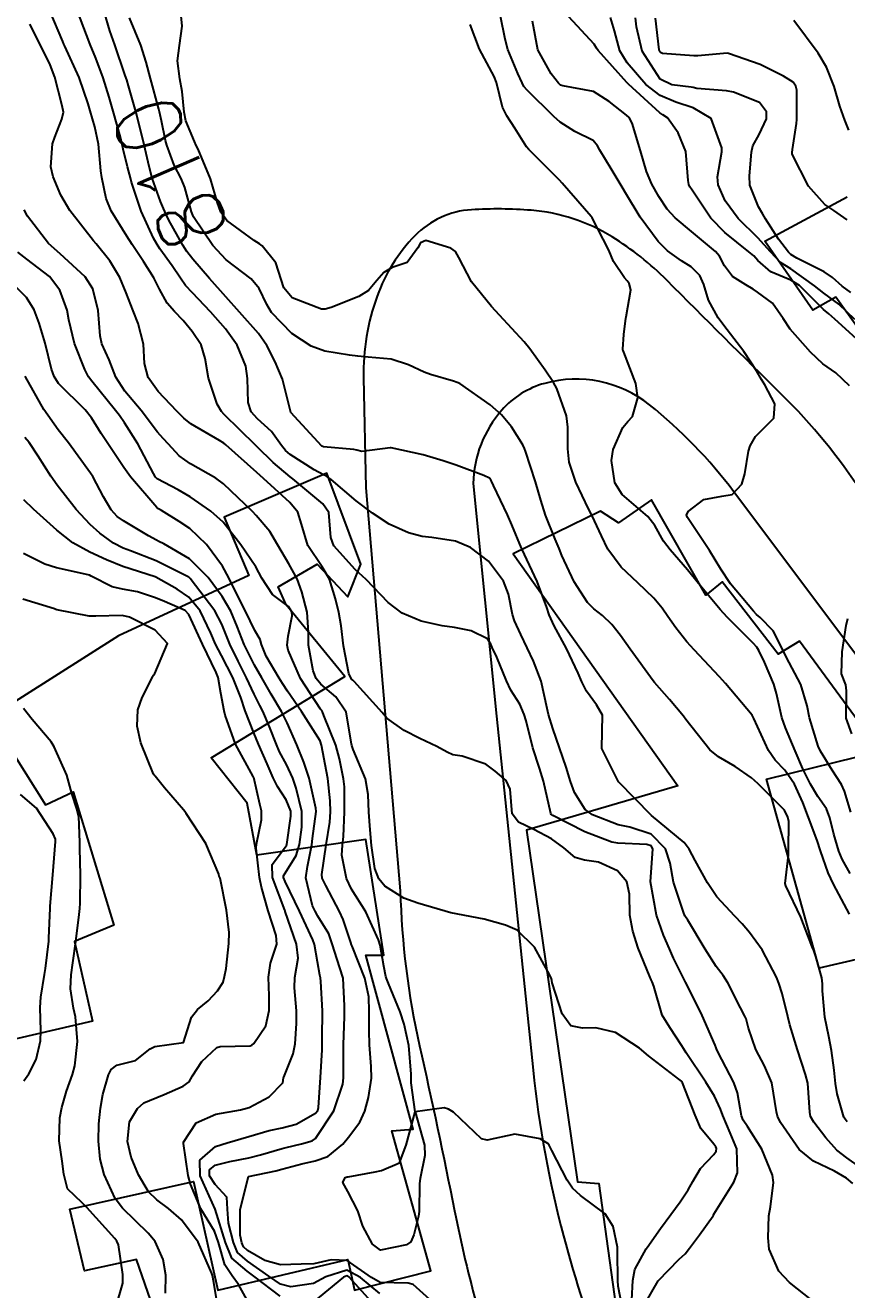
# Model space of a CAD drawing. Header units: metres. Extents: x 307586 to 320046, y 7427249 to 7434250.
# Drawn here: x 318496.8 to 318546.2, y 7430305.1 to 7430381.2 of the extents above; entities that cross this region are included whole.
import ezdxf
from ezdxf.enums import TextEntityAlignment as Align

# ---------------------------------------------------------------- set-up
doc = ezdxf.new("R2010")
doc.units = ezdxf.units.M
doc.header["$MEASUREMENT"] = 0
for name, color, linetype in [('Cotas', 45, 'Continuous'), ('Curvas de Nivel 1m', 11, 'Continuous'), ('Curvas de Nivel 5m', 15, 'Continuous'), ('Edificações', 30, 'Continuous'), ('Vias Primárias', 230, 'Continuous')]:
    doc.layers.add(name, color=color, linetype=linetype)
doc.styles.add('Style-STANDARD', font='STANDARD.shx')

msp = doc.modelspace()

# ---------------------------------------------------------------- linework, layer by layer
at = {"layer": 'Curvas de Nivel 1m', "flags": 128}
for points, elevation in [([(318544.132, 7430304.482), (318542.785, 7430305.544), (318542.15, 7430306.215), (318541.578, 7430307.556), (318541.5, 7430308.23), (318541.543, 7430309.557), (318541.654, 7430310.099), (318541.838, 7430311.554), (318541.765, 7430312.01), (318541.129, 7430313.561), (318540.257, 7430314.931), (318540.001, 7430315.315), (318539.91, 7430315.575), (318539.659, 7430316.962), (318539.439, 7430317.583), (318538.477, 7430319.431), (318538.404, 7430319.599), (318538.381, 7430319.666), (318538.315, 7430319.821), (318537.536, 7430321.608), (318536.74, 7430323.233), (318536.538, 7430323.618), (318536.366, 7430323.944), (318535.816, 7430325.067), (318535.568, 7430325.632), (318535.205, 7430326.452), (318534.787, 7430327.644), (318534.433, 7430329.65), (318534.574, 7430331.648), (318534.456, 7430331.83), (318534.204, 7430331.906), (318532.458, 7430331.976), (318532.091, 7430332.041), (318530.467, 7430332.659), (318528.546, 7430333.655), (318528.482, 7430333.692), (318528.45, 7430333.72), (318528.43, 7430333.774), (318527.976, 7430335.725), (318527.736, 7430336.502), (318527.343, 7430337.732), (318526.931, 7430339.353), (318526.823, 7430339.737), (318526.559, 7430340.349), (318526.019, 7430341.2), (318525.744, 7430341.752), (318525.175, 7430343.181), (318524.9, 7430343.766), (318524.808, 7430343.97), (318524.608, 7430344.293), (318523.633, 7430344.76), (318522.615, 7430344.96), (318521.878, 7430345.063), (318520.618, 7430345.353), (318519.472, 7430345.832), (318518.629, 7430346.48), (318517.312, 7430347.853), (318516.652, 7430348.467), (318515.353, 7430349.88), (318515.186, 7430350.39), (318515.061, 7430351.884), (318514.701, 7430352.412), (318512.893, 7430353.908), (318512.724, 7430354.042), (318511.704, 7430354.897), (318510.742, 7430355.837), (318510.644, 7430355.941), (318508.761, 7430357.789), (318508.603, 7430357.962), (318508.328, 7430358.406), (318507.806, 7430359.97), (318507.615, 7430361.162), (318507.361, 7430361.975), (318506.825, 7430362.786), (318506.282, 7430363.436), (318505.76, 7430363.996), (318505.327, 7430364.489), (318504.853, 7430365.322), (318504.512, 7430366.014), (318503.891, 7430367.002), (318503.209, 7430368.027), (318502.89, 7430368.522), (318501.953, 7430370.044), (318501.657, 7430370.785), (318501.385, 7430372.053), (318501.335, 7430372.453), (318501.184, 7430374.057), (318500.968, 7430375.095), (318500.685, 7430376.063), (318500.568, 7430376.483), (318500.028, 7430378.07), (318499.154, 7430379.956), (318499.1, 7430380.079), (318499.035, 7430380.241), (318498.251, 7430382.088)], 808), ([(318546.598, 7430311.496), (318546.218, 7430311.83), (318545.494, 7430312.241), (318544.233, 7430312.85), (318543.376, 7430313.539), (318542.259, 7430315.163), (318542.074, 7430315.552), (318542.002, 7430315.816), (318541.725, 7430317.556), (318541.278, 7430318.581), (318540.764, 7430319.565), (318540.326, 7430320.85), (318540.174, 7430321.415), (318540.112, 7430321.573), (318539.846, 7430322.072), (318539.088, 7430323.589), (318538.79, 7430324.016), (318538.373, 7430324.562), (318537.718, 7430325.607), (318536.664, 7430327.354), (318536.501, 7430327.619), (318536.406, 7430327.831), (318535.808, 7430329.629), (318535.598, 7430330.787), (318535.333, 7430331.637), (318534.466, 7430332.52), (318533.183, 7430332.952), (318532.474, 7430333.091), (318530.924, 7430333.686), (318530.486, 7430334.016), (318529.84, 7430335.043), (318529.602, 7430335.704), (318529.353, 7430336.553), (318528.939, 7430337.716), (318528.54, 7430338.887), (318528.283, 7430339.723), (318528.195, 7430340.085), (318527.84, 7430341.727), (318527.381, 7430342.942), (318527, 7430343.736), (318526.611, 7430344.549), (318526.237, 7430345.363), (318526.113, 7430345.748), (318525.867, 7430346.983), (318525.573, 7430347.756), (318524.661, 7430348.959), (318523.589, 7430349.781), (318522.677, 7430350.164), (318521.25, 7430350.383), (318520.679, 7430350.447), (318519.846, 7430350.664), (318518.686, 7430351.196), (318517.692, 7430351.85), (318516.704, 7430352.589), (318515.194, 7430353.883), (318514.918, 7430354.08), (318514.726, 7430354.166), (318514.172, 7430354.452), (318512.738, 7430355.384), (318512.44, 7430355.615), (318512.199, 7430355.918), (318511.597, 7430356.773), (318510.759, 7430357.517), (318510.376, 7430357.944), (318510.203, 7430358.514), (318510.165, 7430359.946), (318510.053, 7430360.695), (318509.536, 7430361.953), (318508.828, 7430362.937), (318507.923, 7430363.969), (318506.854, 7430365.108), (318506.426, 7430365.556), (318506.119, 7430365.991), (318505.615, 7430366.744), (318504.88, 7430367.761), (318504.716, 7430368.012), (318504.493, 7430368.41), (318503.756, 7430370.022), (318503.181, 7430371.777), (318503.113, 7430372.028), (318502.94, 7430372.694), (318502.669, 7430373.753), (318502.614, 7430374.035), (318502.51, 7430374.486), (318502.075, 7430376.044), (318501.833, 7430376.89), (318501.467, 7430378.053), (318501.021, 7430379.245), (318500.684, 7430380.063), (318500.459, 7430380.646), (318499.928, 7430382.071)], 809), ([(318546.406, 7430327.714), (318545.434, 7430329.515), (318545.116, 7430330.196), (318544.667, 7430331.527), (318544.462, 7430332.141), (318543.945, 7430333.535), (318543.597, 7430334.434), (318543.084, 7430335.544), (318542.511, 7430336.389), (318541.936, 7430336.975), (318541.522, 7430337.565), (318540.649, 7430339.481), (318540.606, 7430339.579), (318540.593, 7430339.619), (318540.554, 7430339.695), (318538.94, 7430341.596), (318538.579, 7430341.997), (318537.045, 7430343.616), (318536.608, 7430344.109), (318535.943, 7430344.956), (318535.46, 7430345.637), (318535.117, 7430346.132), (318534.634, 7430346.732), (318533.66, 7430347.66), (318532.657, 7430348.604), (318531.859, 7430349.682), (318531.468, 7430350.476), (318530.917, 7430351.697), (318530.699, 7430352.106), (318529.927, 7430353.708), (318529.536, 7430354.911), (318529.438, 7430355.713), (318529.446, 7430357.023), (318529.368, 7430357.714), (318528.788, 7430359.36), (318528.584, 7430359.722), (318528.079, 7430360.448), (318527.158, 7430361.737), (318526.819, 7430362.152), (318525.332, 7430363.763), (318525.099, 7430364.019), (318524.848, 7430364.284), (318523.639, 7430365.782), (318522.877, 7430367.238), (318522.693, 7430367.604), (318522.41, 7430367.797), (318520.89, 7430368.269), (318520.585, 7430368.126), (318520.415, 7430367.825), (318519.773, 7430366.932), (318518.871, 7430366.639), (318518.372, 7430366.341), (318517.955, 7430365.849), (318517.451, 7430365.26), (318516.853, 7430364.897), (318515.19, 7430364.229), (318514.845, 7430364.123), (318514.614, 7430364.123), (318512.852, 7430364.802), (318512.345, 7430365.405), (318512.179, 7430365.92), (318511.869, 7430366.922), (318511.035, 7430367.938), (318510.885, 7430368.051), (318510.562, 7430368.269), (318508.906, 7430369.468), (318508.544, 7430369.964), (318508.355, 7430370.529), (318507.938, 7430371.97), (318507.18, 7430373.758), (318507.074, 7430373.979), (318506.965, 7430374.217), (318506.456, 7430375.469), (318506.35, 7430375.989), (318506.226, 7430377.223), (318506.079, 7430377.994), (318505.936, 7430379.079), (318506.062, 7430379.995), (318506.223, 7430381.171), (318506.152, 7430381.994)], 812), ([(318534.13, 7430304.31), (318534.89, 7430305.639), (318536.156, 7430306.95), (318536.502, 7430307.274), (318536.781, 7430307.614), (318537.376, 7430308.407), (318538.192, 7430309.554), (318538.21, 7430309.582), (318538.22, 7430309.6), (318538.247, 7430309.653), (318539.447, 7430311.581), (318539.66, 7430312.139), (318539.614, 7430313.579), (318539.219, 7430314.552), (318538.778, 7430315.592), (318538.645, 7430315.973), (318538.274, 7430316.755), (318537.762, 7430317.605), (318536.569, 7430319.358), (318536.404, 7430319.619), (318536.315, 7430319.78), (318535.581, 7430320.887), (318535.121, 7430321.638), (318534.621, 7430323.384), (318534.523, 7430323.648), (318534.473, 7430323.757), (318534.366, 7430324.005), (318533.687, 7430325.657), (318533.364, 7430326.69), (318533.186, 7430327.662), (318533.159, 7430328.925), (318532.995, 7430329.664), (318532.439, 7430330.313), (318531.291, 7430330.835), (318530.446, 7430330.96), (318529.882, 7430331.133), (318529.204, 7430331.709), (318528.461, 7430332.239), (318527.396, 7430332.803), (318526.476, 7430333.248), (318526.093, 7430333.746), (318525.983, 7430335.233), (318525.739, 7430335.751), (318525.063, 7430336.316), (318524.513, 7430336.744), (318523.08, 7430337.222), (318522.518, 7430337.311), (318522.188, 7430337.464), (318521.565, 7430337.804), (318520.53, 7430338.294), (318519.598, 7430338.769), (318518.548, 7430339.509), (318518.258, 7430339.843), (318516.572, 7430341.72), (318516.499, 7430341.788), (318516.426, 7430341.862), (318516.252, 7430342.19), (318515.944, 7430343.87), (318515.803, 7430345.061), (318515.659, 7430345.874), (318515.452, 7430346.698), (318515.1, 7430347.883), (318514.654, 7430348.614), (318513.8, 7430349.899), (318513.405, 7430351.184), (318513.189, 7430351.905), (318512.702, 7430352.491), (318511.123, 7430353.934), (318510.913, 7430354.125), (318510.726, 7430354.294), (318508.859, 7430355.959), (318508.744, 7430356.054), (318508.478, 7430356.23), (318506.755, 7430357.23), (318506.336, 7430357.563), (318505.907, 7430357.993), (318504.78, 7430359.174), (318504.184, 7430360.016), (318503.953, 7430360.867), (318503.895, 7430362.019), (318503.58, 7430363.268), (318503.269, 7430364.026), (318502.849, 7430365.115), (318502.47, 7430366.036), (318501.864, 7430367.036), (318501.039, 7430368.058), (318500.886, 7430368.244), (318499.454, 7430370.075), (318498.922, 7430370.985), (318498.466, 7430372.085), (318498.324, 7430372.701), (318498.426, 7430374.085), (318498.554, 7430374.489), (318498.975, 7430375.573), (318499.077, 7430375.983), (318499.07, 7430376.079), (318498.987, 7430376.448), (318498.557, 7430378.084), (318498.269, 7430378.832), (318497.659, 7430380.094), (318497.045, 7430381.272)], 807), ([(318546.26, 7430315.218), (318546.135, 7430315.376), (318546.062, 7430315.503), (318545.664, 7430316.897), (318545.565, 7430317.511), (318545.475, 7430318.332), (318545.326, 7430319.515), (318545.159, 7430320.355), (318544.926, 7430321.521), (318544.777, 7430323.103), (318544.771, 7430323.524), (318544.732, 7430323.89), (318544.379, 7430325.16), (318544.255, 7430325.531), (318544.166, 7430325.751), (318543.474, 7430327.539), (318542.563, 7430329.417), (318542.528, 7430329.549), (318542.727, 7430331.271), (318542.73, 7430331.547), (318542.745, 7430333.281), (318542.69, 7430333.548), (318542.487, 7430333.97), (318540.903, 7430335.566), (318540.69, 7430335.754), (318540.506, 7430335.91), (318539.514, 7430336.591), (318538.519, 7430337.183), (318538.001, 7430337.605), (318536.55, 7430339.438), (318536.408, 7430339.622), (318535.559, 7430340.631), (318534.665, 7430341.649), (318534.575, 7430341.763), (318533.196, 7430343.664), (318532.611, 7430344.49), (318532.095, 7430345.155), (318531.535, 7430345.686), (318531.018, 7430346.086), (318530.631, 7430346.476), (318529.829, 7430347.708), (318529.09, 7430349.293), (318528.917, 7430349.718), (318528.679, 7430350.278), (318528.104, 7430351.726), (318527.812, 7430352.624), (318527.491, 7430353.732), (318526.899, 7430355.581), (318526.841, 7430355.739), (318526.745, 7430355.957), (318526.056, 7430357.051), (318525.451, 7430357.76), (318524.772, 7430358.366), (318522.936, 7430359.644), (318522.792, 7430359.721), (318522.567, 7430359.793), (318521.171, 7430360.189), (318520.798, 7430360.332), (318519.847, 7430360.785), (318518.806, 7430361.124), (318517.418, 7430361.243), (318516.807, 7430361.295), (318516.307, 7430361.367), (318514.81, 7430361.6), (318513.998, 7430361.898), (318512.824, 7430362.662), (318511.605, 7430363.929), (318511.322, 7430364.407), (318510.857, 7430365.376), (318510.386, 7430365.945), (318508.874, 7430367.104), (318508.066, 7430367.968), (318506.908, 7430369.685), (318506.786, 7430369.982), (318506.393, 7430371.453), (318506.165, 7430371.992), (318505.751, 7430372.804), (318505.307, 7430374.005), (318505.226, 7430374.275), (318504.975, 7430375.471), (318504.863, 7430376.011), (318504.826, 7430376.17), (318504.315, 7430378.017), (318504.05, 7430378.987), (318503.728, 7430380.023), (318503.049, 7430381.673)], 811), ([(318546.439, 7430330.155), (318545.965, 7430331.024), (318545.768, 7430331.51), (318545.464, 7430332.519), (318545.215, 7430333.519), (318545.011, 7430334.045), (318544.496, 7430334.794), (318544.053, 7430335.534), (318543.595, 7430336.456), (318543.127, 7430337.544), (318542.544, 7430338.927), (318542.331, 7430339.553), (318542.013, 7430341.004), (318541.851, 7430341.561), (318541.285, 7430342.878), (318540.953, 7430343.575), (318540.819, 7430343.791), (318540.607, 7430344.017), (318539.039, 7430345.596), (318538.627, 7430346.043), (318537.305, 7430347.613), (318536.655, 7430348.438), (318535.601, 7430349.636), (318535.204, 7430350.168), (318534.688, 7430351.114), (318534.259, 7430351.654), (318532.712, 7430352.967), (318532.269, 7430353.677), (318532.069, 7430355.013), (318532.176, 7430355.679), (318532.756, 7430357.008), (318533.06, 7430357.367), (318533.348, 7430357.664), (318533.655, 7430358.786), (318533.534, 7430359.663), (318532.812, 7430361.547), (318532.776, 7430361.634), (318532.762, 7430361.671), (318532.756, 7430361.729), (318532.827, 7430362.608), (318532.935, 7430363.576), (318532.95, 7430363.669), (318533.24, 7430365.285), (318533.136, 7430365.667), (318533.023, 7430365.827), (318532.866, 7430366.012), (318532.2, 7430367.004), (318531.913, 7430367.685), (318530.912, 7430369.621), (318530.853, 7430369.701), (318530.453, 7430370.169), (318529.112, 7430371.718), (318528.936, 7430371.902), (318527.094, 7430373.739), (318526.964, 7430373.892), (318526.249, 7430375.024), (318525.77, 7430375.758), (318525.51, 7430376.284), (318525.143, 7430377.768), (318525.008, 7430378.14), (318524.132, 7430379.779), (318523.566, 7430381.267)], 813), ([(318546.486, 7430333.844), (318546.114, 7430335.121), (318545.924, 7430335.509), (318545.368, 7430336.374), (318544.666, 7430337.528), (318544.527, 7430337.834), (318544.003, 7430339.535), (318543.851, 7430340.246), (318543.471, 7430341.541), (318542.598, 7430343.208), (318542.437, 7430343.552), (318541.819, 7430344.766), (318541.021, 7430345.574), (318540.802, 7430345.755), (318540.627, 7430345.941), (318539.242, 7430347.594), (318538.656, 7430348.482), (318537.977, 7430349.607), (318536.692, 7430351.521), (318536.652, 7430351.58), (318536.626, 7430351.621), (318536.594, 7430351.721), (318536.698, 7430351.953), (318537.643, 7430352.677), (318538.712, 7430352.864), (318539.339, 7430352.968), (318539.918, 7430353.588), (318540.108, 7430354.207), (318540.333, 7430355.584), (318540.42, 7430355.909), (318540.752, 7430356.456), (318541.857, 7430357.564), (318541.913, 7430358.426), (318541.298, 7430359.572), (318541.105, 7430359.885), (318540.801, 7430360.417), (318540.035, 7430361.588), (318538.836, 7430363.153), (318538.496, 7430363.603), (318537.908, 7430364.664), (318537.631, 7430365.612), (318537.402, 7430366.148), (318536.873, 7430366.666), (318536.286, 7430367.038), (318535.452, 7430367.641), (318534.891, 7430368.196), (318533.803, 7430369.661), (318532.927, 7430371.126), (318532.726, 7430371.468), (318532.605, 7430371.675), (318532.047, 7430372.582), (318531.378, 7430373.694), (318531.233, 7430373.963), (318530.969, 7430374.281), (318529.859, 7430374.826), (318528.979, 7430375.375), (318528.598, 7430375.724), (318526.999, 7430377.305), (318526.794, 7430377.536), (318526.689, 7430377.745), (318526.438, 7430378.322), (318525.832, 7430379.758), (318525.668, 7430380.389), (318525.388, 7430381.765)], 814), ([(318546.825, 7430362.335), (318545.528, 7430363.52), (318545.163, 7430363.842), (318544.849, 7430364.117), (318543.396, 7430365.545), (318542.866, 7430365.87), (318541.675, 7430366.372), (318540.878, 7430367.058), (318540.637, 7430367.339), (318540.353, 7430367.585), (318538.9, 7430368.751), (318538.048, 7430369.609), (318536.93, 7430371.287), (318536.798, 7430371.489), (318536.727, 7430371.623), (318536.697, 7430371.863), (318536.561, 7430373.626), (318536.086, 7430374.745), (318535.451, 7430375.643), (318535.159, 7430375.822), (318534.986, 7430375.936), (318533.095, 7430377.669), (318533.004, 7430377.761), (318531.267, 7430379.696), (318531.173, 7430379.837), (318531.037, 7430380.077), (318529.507, 7430381.715)], 816), ([(318546.733, 7430363.502), (318545.767, 7430364.431), (318544.859, 7430365.092), (318544.293, 7430365.536), (318542.873, 7430366.56), (318542.259, 7430366.942), (318541.642, 7430367.569), (318540.896, 7430368.425), (318539.705, 7430369.592), (318538.923, 7430370.644), (318538.497, 7430371.604), (318538.455, 7430372.09), (318538.715, 7430373.602), (318538.728, 7430373.84), (318538.075, 7430375.609), (318536.989, 7430376.24), (318535.954, 7430376.597), (318534.996, 7430376.987), (318534.139, 7430377.659), (318533.022, 7430378.946), (318532.586, 7430379.677), (318532.253, 7430380.89), (318532.016, 7430381.686)], 817), ([(318546.48, 7430365.127), (318545.97, 7430365.513), (318545.388, 7430366.042), (318544.871, 7430366.376), (318543.232, 7430367.194), (318542.882, 7430367.424), (318542.806, 7430367.475), (318542.728, 7430367.552), (318542.123, 7430368.333), (318541.342, 7430369.574), (318541.18, 7430369.841), (318540.92, 7430370.28), (318540.412, 7430371.585), (318540.379, 7430372.148), (318540.503, 7430373.585), (318540.591, 7430373.959), (318540.974, 7430374.645), (318541.4, 7430375.574), (318541.411, 7430375.998), (318540.993, 7430376.564), (318539.414, 7430377.181), (318539, 7430377.261), (318537.209, 7430377.41), (318537.001, 7430377.461), (318536.871, 7430377.491), (318535.702, 7430377.64), (318535.008, 7430377.977), (318533.913, 7430379.661), (318533.584, 7430381.128), (318533.515, 7430381.665)], 818), ([(318546.256, 7430369.51), (318545.469, 7430370.073), (318544.922, 7430370.436), (318543.934, 7430371.54), (318542.961, 7430373.452), (318542.949, 7430373.55), (318542.965, 7430373.737), (318543.224, 7430375.304), (318543.23, 7430375.548), (318543.231, 7430377.317), (318543.177, 7430377.548), (318543.006, 7430377.782), (318542.424, 7430378.147), (318541.022, 7430378.853), (318539.114, 7430379.517), (318539.032, 7430379.529), (318537.276, 7430379.371), (318537.029, 7430379.37), (318535.155, 7430379.524), (318535.032, 7430379.571), (318534.97, 7430379.651), (318534.948, 7430379.737), (318534.72, 7430381.653)], 819), ([(318533.29, 7430304.5), (318533.355, 7430305.658), (318533.487, 7430306.32), (318534.162, 7430307.565), (318534.222, 7430307.649), (318535.029, 7430308.788), (318535.647, 7430309.628), (318536.201, 7430310.392), (318536.7, 7430311.123), (318536.966, 7430311.612), (318537.426, 7430312.407), (318538.238, 7430313.253), (318538.382, 7430313.457), (318538.39, 7430313.598), (318538.349, 7430313.704), (318538.246, 7430313.861), (318537.449, 7430314.802), (318537.111, 7430315.612), (318536.345, 7430317.557), (318536.309, 7430317.62), (318536.283, 7430317.653), (318536.125, 7430317.783), (318534.306, 7430319.19), (318533.752, 7430319.656), (318532.322, 7430320.598), (318531.128, 7430320.879), (318530.324, 7430320.841), (318529.621, 7430320.995), (318529.096, 7430321.709), (318528.501, 7430323.578), (318528.474, 7430323.718), (318528.461, 7430323.816), (318528.366, 7430324.048), (318527.442, 7430325.729), (318526.393, 7430326.747), (318525.701, 7430327.056), (318524.399, 7430327.42), (318522.403, 7430327.79), (318520.411, 7430328.37), (318519.563, 7430328.675), (318518.426, 7430329.401), (318518.063, 7430329.844), (318517.829, 7430330.456), (318517.622, 7430331.848), (318517.537, 7430332.779), (318517.455, 7430333.85), (318517.424, 7430334.92), (318517.266, 7430335.852), (318516.52, 7430337.617), (318516.463, 7430337.802), (318516.446, 7430337.861), (318516.418, 7430337.968), (318516.1, 7430339.867), (318515.487, 7430340.801), (318514.57, 7430341.558), (318514.302, 7430341.893), (318514.116, 7430342.359), (318513.826, 7430343.898), (318513.832, 7430344.676), (318513.758, 7430345.899), (318513.432, 7430347.105), (318513.147, 7430347.905), (318512.656, 7430348.798), (318511.988, 7430349.92), (318511.509, 7430350.755), (318510.691, 7430351.708), (318510.455, 7430351.942), (318508.718, 7430353.615), (318508.243, 7430353.965), (318506.731, 7430354.819), (318506.051, 7430355.308), (318505.398, 7430356), (318505.084, 7430356.343), (318504.75, 7430356.732), (318503.765, 7430358.02), (318502.78, 7430359.192), (318502.237, 7430360.038), (318501.838, 7430361.079), (318501.399, 7430362.051), (318501.28, 7430362.515), (318501.175, 7430364.055), (318500.852, 7430365.345), (318500.393, 7430366.065), (318498.877, 7430367.451), (318498.179, 7430368.087), (318496.907, 7430369.724), (318496.715, 7430370.103)], 806), ([(318521.941, 7430303.792), (318520.139, 7430305.424), (318519.828, 7430305.503), (318518.14, 7430305.538), (318517.62, 7430305.845), (318516.153, 7430306.86), (318515.192, 7430306.913), (318514.151, 7430306.674), (318513.399, 7430306.649), (318512.15, 7430306.598), (318511.207, 7430306.865), (318510.158, 7430307.46), (318509.914, 7430307.687), (318509.809, 7430307.935), (318509.715, 7430308.391), (318509.718, 7430309.937), (318510.213, 7430311.93), (318511.859, 7430312.272), (318512.22, 7430312.363), (318513.43, 7430312.693), (318514.228, 7430312.867), (318514.988, 7430313.122), (318515.89, 7430313.865), (318516.247, 7430314.287), (318516.92, 7430315.19), (318517.22, 7430315.85), (318517.438, 7430316.681), (318517.618, 7430317.847), (318517.606, 7430318.534), (318517.502, 7430319.848), (318517.482, 7430320.688), (318517.489, 7430321.848), (318517.465, 7430322.73), (318517.227, 7430323.851), (318516.459, 7430325.782), (318516.429, 7430325.86), (318516.384, 7430326.003), (318515.92, 7430327.389), (318515.699, 7430327.871), (318514.88, 7430329.429), (318514.661, 7430329.887), (318514.639, 7430330.091), (318514.898, 7430331.883), (318515.113, 7430333.241), (318515.158, 7430333.88), (318515.145, 7430334.535), (318514.992, 7430335.883), (318514.925, 7430336.302), (318514.625, 7430337.888), (318514.527, 7430338.153), (318513.419, 7430339.901), (318512.565, 7430341.135), (318512.258, 7430341.603), (318512.061, 7430341.918), (318511.277, 7430343.245), (318511.002, 7430343.934), (318510.915, 7430344.244), (318510.611, 7430344.792), (318510.036, 7430345.946), (318509.445, 7430347.141), (318509.045, 7430347.956), (318508.654, 7430348.668), (318507.686, 7430349.97), (318506.682, 7430350.928), (318506.052, 7430351.355), (318504.974, 7430352.006), (318504.799, 7430352.113), (318504.695, 7430352.195), (318503.117, 7430354.026), (318502.721, 7430354.589), (318501.76, 7430356.045), (318501.347, 7430356.65), (318500.758, 7430357.596), (318500.392, 7430358.064), (318498.787, 7430359.653), (318498.512, 7430360.083), (318498.367, 7430360.515), (318497.972, 7430362.088), (318497.624, 7430363.293), (318497.322, 7430364.095), (318496.844, 7430364.833), (318495.561, 7430366.12)], 804), ([(318518.133, 7430304.879), (318516.954, 7430305.852), (318516.147, 7430306.289), (318514.883, 7430305.879), (318514.139, 7430305.48), (318512.767, 7430305.274), (318512.138, 7430305.448), (318511.448, 7430305.917), (318510.152, 7430306.819), (318509.567, 7430307.349), (318509.317, 7430307.943), (318509.019, 7430309.109), (318508.961, 7430309.948), (318508.923, 7430310.672), (318508.208, 7430311.447), (318507.874, 7430311.963), (318507.866, 7430312.314), (318508.219, 7430312.603), (318509.1, 7430312.821), (318510.23, 7430313.053), (318510.938, 7430313.217), (318512.238, 7430313.598), (318512.482, 7430313.665), (318513.41, 7430313.898), (318514.058, 7430314.079), (318514.246, 7430314.214), (318515.363, 7430315.873), (318515.898, 7430317.484), (318515.939, 7430317.865), (318515.946, 7430318.208), (318515.932, 7430319.866), (318515.996, 7430321.531), (318516.003, 7430321.865), (318516.009, 7430322.194), (318515.925, 7430323.867), (318515.545, 7430325.043), (318515.287, 7430325.876), (318515.047, 7430326.538), (318514.4, 7430327.583), (318514.227, 7430327.892), (318514.079, 7430328.222), (318513.671, 7430329.898), (318513.763, 7430330.574), (318514.031, 7430331.894), (318514.082, 7430332.271), (318514.285, 7430333.892), (318514.283, 7430334.094), (318513.881, 7430335.896), (318513.56, 7430336.852), (318513.126, 7430337.904), (318512.543, 7430339.233), (318512.198, 7430339.915), (318511.594, 7430340.955), (318511.025, 7430341.933), (318510.584, 7430342.709), (318509.965, 7430343.946), (318509.535, 7430345.03), (318509.157, 7430345.955), (318508.632, 7430346.839), (318507.784, 7430347.969), (318506.66, 7430349.107), (318505.115, 7430350.003), (318504.812, 7430350.146), (318504.675, 7430350.219), (318504.206, 7430350.487), (318502.686, 7430351.383), (318502.311, 7430351.657), (318501.954, 7430352.041), (318501.484, 7430352.832), (318500.84, 7430354.058), (318500.716, 7430354.262), (318499.378, 7430356.074), (318498.751, 7430356.862), (318497.893, 7430358.089), (318496.792, 7430360.062), (318496.773, 7430360.1)], 803), ([(318512.131, 7430304.724), (318510.55, 7430305.926), (318510.146, 7430306.216), (318509.222, 7430307.012), (318508.826, 7430307.95), (318508.205, 7430309.948), (318507.309, 7430311.969), (318507.285, 7430312.907), (318508.231, 7430313.724), (318508.933, 7430313.95), (318510.247, 7430314.337), (318511.47, 7430314.698), (318512.252, 7430314.843), (318513.084, 7430315.072), (318514.261, 7430315.735), (318514.39, 7430315.888), (318514.444, 7430316.067), (318514.561, 7430317.886), (318514.646, 7430319.546), (318514.657, 7430319.885), (318514.665, 7430320.233), (318514.675, 7430321.885), (318514.581, 7430323.665), (318514.554, 7430323.887), (318514.52, 7430324.043), (318514.372, 7430324.838), (318514.192, 7430325.892), (318514.101, 7430326.177), (318513.3, 7430327.901), (318512.429, 7430329.674), (318512.333, 7430329.911), (318512.331, 7430330.014), (318512.436, 7430330.179), (318513.099, 7430331.251), (318513.283, 7430331.902), (318513.429, 7430332.94), (318513.423, 7430333.901), (318513.096, 7430335.304), (318512.894, 7430335.906), (318512.511, 7430336.728), (318512.095, 7430337.493), (318511.896, 7430337.919), (318511.481, 7430338.984), (318511.084, 7430339.932), (318510.903, 7430340.281), (318510.563, 7430340.948), (318510.1, 7430341.945), (318509.589, 7430342.949), (318509.103, 7430343.955), (318508.615, 7430345.169), (318508.195, 7430345.964), (318506.703, 7430347.919), (318506.653, 7430347.98), (318506.622, 7430348.002), (318504.657, 7430348.973), (318503.119, 7430349.573), (318502.669, 7430349.736), (318502.089, 7430350.039), (318501.268, 7430350.641), (318500.684, 7430351.159), (318499.835, 7430352.069), (318498.707, 7430353.537), (318498.326, 7430354.084), (318497.548, 7430355.274), (318497.015, 7430356.097), (318496.746, 7430356.409)], 802), ([(318510.129, 7430304.523), (318509.617, 7430305.42), (318509.227, 7430305.944), (318508.803, 7430306.603), (318508.407, 7430307.956), (318508.173, 7430308.631), (318507.342, 7430309.969), (318506.728, 7430311.455), (318506.597, 7430311.976), (318506.311, 7430313.9), (318506.315, 7430313.979), (318507.066, 7430315.156), (318508.259, 7430315.683), (318509.731, 7430315.938), (318510.264, 7430316.067), (318511.47, 7430316.718), (318512.279, 7430317.566), (318512.328, 7430317.864), (318512.339, 7430317.909), (318512.904, 7430319.303), (318513.022, 7430319.903), (318513.103, 7430321.125), (318513.104, 7430321.902), (318512.982, 7430323.275), (318513.01, 7430323.904), (318513.216, 7430325.06), (318513.119, 7430325.903), (318512.436, 7430327.876), (318512.42, 7430327.91), (318512.404, 7430327.95), (318511.666, 7430329.918), (318511.65, 7430330.709), (318512.451, 7430331.764), (318512.511, 7430331.851), (318512.53, 7430331.909), (318512.771, 7430333.615), (318512.76, 7430333.907), (318512.49, 7430334.589), (318511.974, 7430335.391), (318511.709, 7430335.922), (318511.338, 7430336.754), (318510.822, 7430337.936), (318510.533, 7430338.63), (318510.017, 7430339.945), (318509.761, 7430340.748), (318509.275, 7430341.953), (318508.593, 7430343.272), (318508.236, 7430343.964), (318507.947, 7430344.629), (318507.316, 7430345.973), (318506.631, 7430346.798), (318505.924, 7430347.279), (318504.643, 7430347.992), (318504.604, 7430348.01), (318502.652, 7430348.639), (318501.663, 7430349.039), (318500.664, 7430349.496), (318499.652, 7430350.07), (318498.68, 7430350.819), (318497.265, 7430352.094), (318496.698, 7430352.647)], 801), ([(318505.222, 7430304.898), (318505.244, 7430305.993), (318505.084, 7430306.928), (318504.602, 7430308.003), (318504.17, 7430308.512), (318502.635, 7430310.026), (318502.199, 7430310.608), (318501.525, 7430312.037), (318501.292, 7430312.97), (318501.18, 7430314.041), (318501.203, 7430315.086), (318501.306, 7430316.04), (318501.452, 7430316.857), (318501.8, 7430318.035), (318501.953, 7430318.368), (318502.292, 7430318.616), (318503.411, 7430318.904), (318504.307, 7430319.597), (318504.572, 7430319.743), (318506.313, 7430319.98), (318506.785, 7430321.519), (318507.14, 7430321.972), (318507.8, 7430322.504), (318508.35, 7430323.1), (318508.691, 7430323.622), (318508.781, 7430323.954), (318508.867, 7430324.451), (318509.039, 7430325.95), (318509.048, 7430326.609), (318508.905, 7430327.952), (318508.507, 7430329.884), (318508.468, 7430329.959), (318508.462, 7430329.988), (318508.434, 7430330.112), (318507.648, 7430331.968), (318506.471, 7430333.771), (318506.378, 7430333.888), (318506.297, 7430333.983), (318505.172, 7430335.32), (318504.595, 7430336.009), (318504.551, 7430336.057), (318504.504, 7430336.141), (318503.74, 7430338.018), (318503.524, 7430339.034), (318503.565, 7430340.02), (318503.821, 7430340.757), (318504.454, 7430342.011), (318504.495, 7430342.089), (318504.575, 7430342.194), (318505.335, 7430343.999), (318504.605, 7430344.809), (318503.059, 7430345.583), (318502.618, 7430345.694), (318501.029, 7430345.641), (318500.617, 7430345.654), (318498.677, 7430346.025), (318498.622, 7430346.046), (318498.546, 7430346.081), (318496.629, 7430346.676)], 799), ([(318502.226, 7430304.029), (318502.65, 7430305.51), (318502.645, 7430306.025), (318502.389, 7430307.8), (318502.294, 7430308.029), (318502.165, 7430308.195), (318500.484, 7430310.047), (318500.196, 7430310.33), (318499.328, 7430311.187), (318499.099, 7430312.067), (318499.007, 7430312.855), (318498.813, 7430314.071), (318498.864, 7430315.461), (318498.976, 7430316.069), (318499.261, 7430317.054), (318499.619, 7430318.06), (318499.767, 7430318.582), (318499.926, 7430320.056), (318499.794, 7430321.525), (318499.677, 7430322.06), (318499.507, 7430323.225), (318499.552, 7430324.062), (318499.651, 7430324.774), (318499.819, 7430326.058), (318500.033, 7430327.689), (318500.07, 7430328.055), (318500.081, 7430328.382), (318500.1, 7430330.055), (318500.07, 7430331.676), (318500.07, 7430332.056), (318499.998, 7430333.587), (318499.888, 7430334.059), (318499.584, 7430334.966), (318499.273, 7430336.072), (318498.52, 7430337.779), (318498.332, 7430338.082), (318497.201, 7430339.435), (318496.677, 7430340.099)], 798), ([(318496.69, 7430317.684), (318497.002, 7430318.093), (318497.43, 7430318.955), (318497.69, 7430320.086), (318497.718, 7430320.687), (318497.674, 7430322.087), (318497.712, 7430322.714), (318497.94, 7430324.084), (318497.995, 7430324.447), (318498.188, 7430326.082), (318498.198, 7430326.268), (318498.28, 7430328.081), (318498.288, 7430328.198), (318498.433, 7430330.08), (318498.607, 7430332.078), (318498.594, 7430332.217), (318498.458, 7430332.548), (318497.45, 7430334.09), (318496.485, 7430334.909)], 797), ([(318517.797, 7430304.172), (318516.285, 7430305.859), (318516.144, 7430305.937), (318515.937, 7430305.863), (318514.128, 7430304.385)], 802)]:
    msp.add_lwpolyline(points, dxfattribs=dict(at, elevation=elevation))
at = {"layer": 'Curvas de Nivel 5m', "flags": 128}
for points, elevation in [([(318547.637, 7430312.07), (318546.236, 7430313.054), (318545.65, 7430313.509), (318544.971, 7430314.24), (318544.26, 7430315.189), (318544.067, 7430315.532), (318544.009, 7430315.789), (318543.889, 7430317.534), (318543.766, 7430318.06), (318543.267, 7430319.54), (318542.821, 7430321.052), (318542.691, 7430321.546), (318542.354, 7430322.93), (318542.159, 7430323.552), (318542.005, 7430323.915), (318541.141, 7430325.562), (318540.393, 7430326.609), (318539.942, 7430327.121), (318539.492, 7430327.584), (318538.42, 7430328.762), (318537.849, 7430329.606), (318537.113, 7430330.946), (318536.752, 7430331.617), (318536.459, 7430332.028), (318534.483, 7430333.65), (318532.503, 7430335.67), (318531.833, 7430336.994), (318531.49, 7430337.685), (318531.521, 7430338.702), (318531.539, 7430339.685), (318531.18, 7430340.311), (318530.567, 7430341.144), (318530.287, 7430341.703), (318530.063, 7430342.223), (318529.369, 7430343.712), (318528.616, 7430345.075), (318528.331, 7430345.723), (318528.187, 7430346.165), (318527.601, 7430347.73), (318526.672, 7430349.704), (318526.655, 7430349.74), (318526.077, 7430351.14), (318525.811, 7430351.753), (318524.979, 7430353.506), (318524.86, 7430353.768), (318524.816, 7430353.861), (318524.725, 7430353.956), (318524.38, 7430354.12), (318522.732, 7430354.741), (318521.941, 7430355.008), (318520.738, 7430355.353), (318518.8, 7430355.782), (318518.742, 7430355.784), (318517.035, 7430355.562), (318516.741, 7430355.633), (318516.556, 7430355.678), (318514.742, 7430355.842), (318514.627, 7430355.891), (318512.763, 7430357.91), (318512.26, 7430359.918), (318511.826, 7430360.948), (318511.319, 7430361.932), (318510.824, 7430362.658), (318509.682, 7430363.952), (318508.852, 7430364.865), (318507.874, 7430365.97), (318506.875, 7430367.14), (318506.502, 7430367.608), (318506.256, 7430367.989), (318505.432, 7430369.475), (318505.176, 7430370.006), (318505.098, 7430370.19), (318504.919, 7430370.616), (318504.424, 7430372.015), (318504.235, 7430372.723), (318503.928, 7430374.02), (318503.597, 7430375.4), (318503.437, 7430376.025), (318502.998, 7430377.577), (318502.896, 7430377.926), (318502.861, 7430378.032), (318502.783, 7430378.257), (318502.171, 7430380.043), (318501.878, 7430380.884), (318501.527, 7430382.053)], 810), ([(318546.399, 7430359.506), (318545.574, 7430360.292), (318544.806, 7430360.845), (318544.048, 7430361.538), (318542.834, 7430362.928), (318542.421, 7430363.556), (318541.77, 7430364.484), (318540.859, 7430365.16), (318540.608, 7430365.33), (318540.157, 7430365.587), (318539.357, 7430366.084), (318538.874, 7430366.739), (318538.588, 7430367.311), (318538.341, 7430367.605), (318536.901, 7430368.804), (318535.902, 7430369.635), (318535.421, 7430370.145), (318534.925, 7430370.901), (318534.513, 7430371.654), (318534.179, 7430372.423), (318533.826, 7430373.661), (318533.325, 7430375.321), (318533.134, 7430375.668), (318532.984, 7430375.814), (318531.932, 7430376.625), (318530.998, 7430377.224), (318529.144, 7430377.576), (318529.002, 7430377.614), (318528.883, 7430377.721), (318528.441, 7430378.296), (318527.65, 7430379.734), (318527.322, 7430381.466)], 815), ([(318546.364, 7430374.896), (318546.126, 7430375.513), (318545.825, 7430376.351), (318545.483, 7430377.523), (318545.02, 7430378.696), (318544.528, 7430379.535), (318543.052, 7430381.495)], 820), ([(318532.795, 7430303.663), (318532.487, 7430305.319), (318532.466, 7430305.667), (318532.445, 7430307.383), (318532.435, 7430307.667), (318532.182, 7430308.922), (318531.699, 7430309.675), (318530.204, 7430310.772), (318529.727, 7430311.216), (318529.403, 7430311.702), (318528.477, 7430313.479), (318528.365, 7430313.718), (318528.324, 7430313.799), (318528.245, 7430313.909), (318527.782, 7430314.19), (318526.25, 7430314.474), (318524.594, 7430314.112), (318524.247, 7430314.193), (318522.558, 7430315.787), (318522.265, 7430315.982), (318521.997, 7430316.061), (318520.263, 7430315.81), (318520.823, 7430313.804), (318520.843, 7430313.195), (318520.556, 7430311.807), (318520.518, 7430311.499), (318520.489, 7430309.807), (318520.463, 7430309.533), (318520.172, 7430308.404), (318519.993, 7430307.985), (318519.73, 7430307.817), (318518.159, 7430307.494), (318517.687, 7430307.845), (318517.101, 7430308.929), (318516.809, 7430309.854), (318516.205, 7430311.028), (318515.902, 7430311.557), (318516.035, 7430311.863), (318516.169, 7430311.905), (318516.214, 7430311.91), (318517.855, 7430312.207), (318518.22, 7430312.292), (318519.313, 7430312.737), (318519.718, 7430313.818), (318520.263, 7430315.81), (318520.018, 7430317.551), (318520.012, 7430317.814), (318520.01, 7430318.091), (318519.867, 7430319.817), (318519.59, 7430321.085), (318519.352, 7430321.825), (318518.647, 7430323.547), (318518.525, 7430323.838), (318518.487, 7430323.961), (318518.37, 7430324.574), (318518.147, 7430325.842), (318518.055, 7430326.174), (318517.291, 7430327.851), (318516.423, 7430329.224), (318516.112, 7430329.865), (318515.842, 7430331.264), (318515.879, 7430331.869), (318515.937, 7430332.391), (318515.995, 7430333.867), (318515.998, 7430335.368), (318515.946, 7430335.868), (318515.704, 7430337.062), (318515.468, 7430337.876), (318514.762, 7430339.674), (318514.679, 7430339.888), (318514.63, 7430339.965), (318514.554, 7430340.046), (318513.344, 7430341.902), (318512.598, 7430343.602), (318512.54, 7430343.911), (318512.608, 7430344.451), (318512.849, 7430345.679), (318512.833, 7430345.908), (318512.626, 7430346.237), (318511.662, 7430346.953), (318511.021, 7430347.934), (318510.653, 7430348.62), (318509.758, 7430349.949), (318508.686, 7430351.3), (318507.956, 7430351.967), (318506.706, 7430352.827), (318505.975, 7430353.254), (318504.712, 7430353.921), (318504.62, 7430354.011), (318504.498, 7430354.23), (318503.566, 7430356.022), (318502.756, 7430357.294), (318502.448, 7430357.723), (318502.21, 7430358.038), (318500.789, 7430359.792), (318500.593, 7430360.062), (318500.374, 7430360.488), (318499.748, 7430362.071), (318499.409, 7430363.492), (318499.297, 7430364.075), (318498.851, 7430365.275), (318498.236, 7430366.086), (318496.873, 7430367.128), (318496.326, 7430367.557)], 805), ([(318508.353, 7430304.193), (318508.137, 7430305.541), (318508.052, 7430305.961), (318508.014, 7430306.091), (318507.196, 7430307.97), (318506.183, 7430309.309), (318505.411, 7430309.992), (318504.706, 7430310.511), (318504.203, 7430310.998), (318503.592, 7430312.016), (318503.159, 7430313.086), (318502.935, 7430314.023), (318503.063, 7430315.21), (318503.545, 7430316.017), (318503.925, 7430316.355), (318504.268, 7430316.503), (318505.135, 7430316.861), (318506.277, 7430317.367), (318506.642, 7430317.614), (318506.853, 7430317.974), (318507.418, 7430318.847), (318508.309, 7430319.68), (318508.51, 7430319.757), (318510.311, 7430319.792), (318510.42, 7430319.82), (318510.541, 7430319.928), (318511.256, 7430320.988), (318511.466, 7430321.919), (318511.464, 7430322.801), (318511.43, 7430323.919), (318511.535, 7430324.754), (318511.916, 7430325.915), (318511.88, 7430326.424), (318511.4, 7430327.92), (318511.01, 7430329.339), (318510.884, 7430329.925), (318510.688, 7430331.69), (318510.703, 7430331.928), (318511.007, 7430333.393), (318511.012, 7430333.925), (318510.901, 7430334.339), (318510.533, 7430335.94), (318510.528, 7430335.964), (318510.504, 7430336.005), (318509.432, 7430337.951), (318508.812, 7430339.694), (318508.754, 7430339.958), (318508.563, 7430341.011), (318508.403, 7430341.962), (318508.28, 7430342.258), (318507.447, 7430343.972), (318506.619, 7430345.746), (318506.399, 7430345.983), (318505.162, 7430346.535), (318504.63, 7430346.762), (318503.546, 7430347.109), (318502.635, 7430347.27), (318502.006, 7430347.409), (318500.753, 7430348.058), (318500.644, 7430348.118), (318500.56, 7430348.145), (318498.65, 7430348.554), (318497.967, 7430348.773), (318496.663, 7430349.416)], 800), ([(318546.539, 7430338.563), (318546.211, 7430339.505), (318546.224, 7430341.159), (318546.178, 7430341.506), (318545.916, 7430342.177), (318545.955, 7430343.51), (318546.198, 7430345.085), (318546.309, 7430345.505)], 815)]:
    msp.add_lwpolyline(points, dxfattribs=dict(at, elevation=elevation))
at = {"layer": 'Edificações'}
for points in [[(318552.307, 7430355.455), (318545.575, 7430364.855), (318544.188, 7430364.063), (318541.317, 7430368.219), (318546.268, 7430370.89)], [(318505.337, 7430301.547), (318503.476, 7430306.931), (318500.342, 7430306.246), (318499.46, 7430309.965), (318506.904, 7430311.629), (318508.374, 7430305.071), (318516.21, 7430306.931), (318516.602, 7430305.071), (318521.206, 7430306.246), (318518.854, 7430314.68), (318520.127, 7430314.778), (318517.286, 7430325.252), (318518.364, 7430325.252), (318517.286, 7430332.202), (318510.723, 7430331.255), (318510.135, 7430334.387), (318507.98, 7430337.128), (318516.012, 7430342.022), (318512.486, 7430346.329), (318511.996, 7430347.406), (318514.347, 7430348.777), (318516.208, 7430346.819), (318516.992, 7430348.777), (318514.935, 7430354.258), (318508.764, 7430351.615), (318510.233, 7430348.091), (318502.397, 7430344.47), (318494.658, 7430339.575), (318497.989, 7430334.289), (318499.654, 7430335.072), (318502.103, 7430327.046), (318499.752, 7430326.067), (318500.829, 7430321.27), (318494.071, 7430319.704)], [(318553.491, 7430326.537), (318544.58, 7430324.459), (318541.412, 7430335.838), (318548.243, 7430337.52), (318543.392, 7430344.149), (318542.105, 7430343.357), (318538.738, 7430347.711), (318537.748, 7430346.919), (318534.481, 7430352.658), (318532.501, 7430351.273), (318531.412, 7430351.965), (318526.164, 7430349.393), (318536.065, 7430335.442), (318526.956, 7430332.77), (318530.026, 7430311.597), (318531.313, 7430311.498), (318532.699, 7430301.504), (318552.6, 7430305.561)]]:
    msp.add_lwpolyline(points, dxfattribs=at)
at = {"layer": 'Vias Primárias'}
msp.add_lwpolyline([(318547.184, 7430353.045, 0.053813), (318542.321, 7430358.992, -0.002276), (318535.408, 7430365.864, 0.058223), (318532.109, 7430368.481, 0.119038), (318527.247, 7430370.078, 0.035497), (318523.642, 7430370.112, 0.186803), (318520.242, 7430368.549, 0.105802), (318517.963, 7430364.913, 0.092655), (318517.147, 7430359.985), (318517.284, 7430353.375), (318519.36, 7430329.126, 0.049274), (318520.516, 7430319.797, -0.006367), (318522.625, 7430309.86, 0.036286), (318525.855, 7430298.136, 0.058019)], format="xyb", dxfattribs=at)
msp.add_lwpolyline([(318547.184, 7430353.045, 0.053813), (318542.321, 7430358.992, -0.002276), (318535.408, 7430365.864, 0.058223), (318532.109, 7430368.481, 0.119038), (318527.247, 7430370.078, 0.035497), (318523.642, 7430370.112, 0.186803), (318520.242, 7430368.549, 0.105802), (318517.963, 7430364.913, 0.092655), (318517.147, 7430359.985), (318517.284, 7430353.375), (318519.36, 7430329.126, 0.049274), (318520.516, 7430319.797, -0.006367), (318522.625, 7430309.86, 0.036286), (318525.855, 7430298.136, 0.058019)], format="xyb", dxfattribs=at)
at = {"layer": 'Vias Primárias', "elevation": 834.802}
msp.add_lwpolyline([(318557.039, 7430329.677), (318539.429, 7430353.143, 0.063228), (318534.363, 7430358.367, 0.240422), (318528.054, 7430359.662, 0.145497), (318525.471, 7430358.049, 0.177443), (318523.749, 7430353.638), (318525.148, 7430339.639), (318527.356, 7430318.322, 0.039265), (318529.189, 7430308.346, 0.02689), (318531.775, 7430300.381, 0.042373), (318534.52, 7430294.734), (318544.051, 7430281.539, -0.002501), (318549.328, 7430274.155, 0.002518)], format="xyb", dxfattribs=at)
msp.add_lwpolyline([(318557.039, 7430329.677), (318539.429, 7430353.143, 0.063228), (318534.363, 7430358.367, 0.240422), (318528.054, 7430359.662, 0.145497), (318525.471, 7430358.049, 0.177443), (318523.749, 7430353.638), (318525.148, 7430339.639), (318527.356, 7430318.322, 0.039265), (318529.189, 7430308.346, 0.02689), (318531.775, 7430300.381, 0.042373), (318534.52, 7430294.734), (318544.051, 7430281.539, -0.002501), (318549.328, 7430274.155, 0.002518)], format="xyb", dxfattribs=at)

# ---------------------------------------------------------------- texts
at = {"layer": 'Cotas', "style": 'Style-STANDARD'}
msp.add_text('810', height=4, rotation=113.54355, dxfattribs=at).set_placement((318505.483, 7430372.338, 810), align=Align.MIDDLE_CENTER)

doc.saveas('drawing.dxf')
